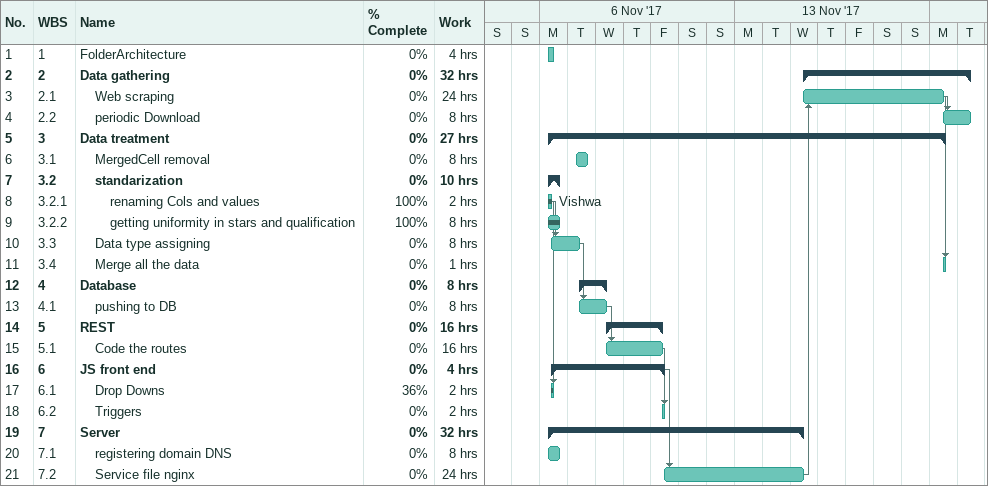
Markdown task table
| ID | WBS | Task | Start | Finish | Predecessors | Resources | % complete | Work (h) |
|---|---|---|---|---|---|---|---|---|
| 1 | 1 | FolderArchitecture | 2017-11-06 | 2017-11-06 |  |  | 0 | 4 |
| 2 | 2 | **Data gathering** | 2017-11-15 | 2017-11-21 |  |  | 0 | 32 |
| 3 | 2.1 | Web scraping | 2017-11-15 | 2017-11-20 | 21 |  | 0 | 24 |
| 4 | 2.2 | periodic Download | 2017-11-20 | 2017-11-21 | 3 |  | 0 | 8 |
| 5 | 3 | **Data treatment** | 2017-11-06 | 2017-11-20 |  |  | 0 | 27 |
| 6 | 3.1 | MergedCell removal | 2017-11-07 | 2017-11-07 |  |  | 0 | 8 |
| 7 | 3.2 | **standarization** | 2017-11-06 | 2017-11-06 |  |  | 0 | 10 |
| 8 | 3.2.1 | renaming Cols and values | 2017-11-06 | 2017-11-06 |  | Vishwa | 100 | 2 |
| 9 | 3.2.2 | getting uniformity in stars and qualification | 2017-11-06 | 2017-11-06 |  |  | 100 | 8 |
| 10 | 3.3 | Data type assigning | 2017-11-06 | 2017-11-07 | 8 |  | 0 | 8 |
| 11 | 3.4 | Merge all the data | 2017-11-20 | 2017-11-20 | 3 |  | 0 | 1 |
| 12 | 4 | **Database** | 2017-11-07 | 2017-11-08 |  |  | 0 | 8 |
| 13 | 4.1 | pushing to DB | 2017-11-07 | 2017-11-08 | 10 |  | 0 | 8 |
| 14 | 5 | **REST** | 2017-11-08 | 2017-11-10 |  |  | 0 | 16 |
| 15 | 5.1 | Code the routes | 2017-11-08 | 2017-11-10 | 13 |  | 0 | 16 |
| 16 | 6 | **JS front end** | 2017-11-06 | 2017-11-10 |  |  | 0 | 4 |
| 17 | 6.1 | Drop Downs | 2017-11-06 | 2017-11-06 | 8 |  | 36 | 2 |
| 18 | 6.2 | Triggers | 2017-11-10 | 2017-11-10 | 15 |  | 0 | 2 |
| 19 | 7 | **Server** | 2017-11-06 | 2017-11-15 |  |  | 0 | 32 |
| 20 | 7.1 | registering domain DNS | 2017-11-06 | 2017-11-06 |  |  | 0 | 8 |
| 21 | 7.2 | Service file nginx | 2017-11-10 | 2017-11-15 | 16 |  | 0 | 24 |
